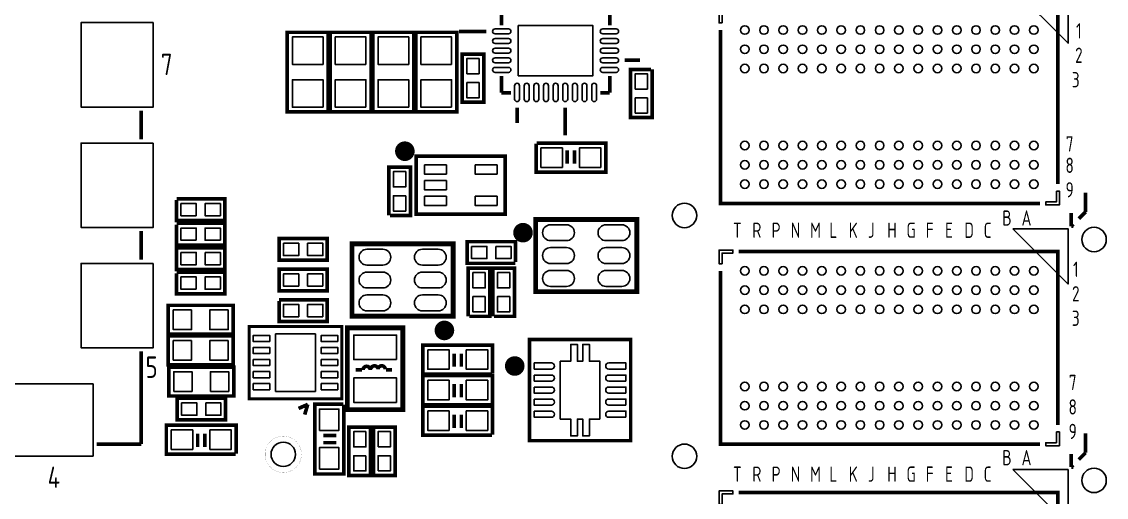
# Model space of a CAD drawing. Header units: millimetres. Extents: x -15 to 227, y -9 to 102.
# Drawn here: x 23.3 to 68.32, y 45.25 to 65.01 of the extents above; entities that cross this region are included whole.
import ezdxf
from ezdxf.enums import TextEntityAlignment as Align

# ---------------------------------------------------------------- set-up
doc = ezdxf.new("R2010")
doc.units = ezdxf.units.MM
doc.header["$LTSCALE"] = 10
doc.layers.add('PG_SILKSCREEN_TOP', color=3, linetype='Continuous')
doc.layers.add('PIN_TOP', color=4, linetype='Continuous')
doc.styles.get("Standard").update_dxf_attribs({"font": 'isocp.shx', "width": 0.707, "bigfont": 'hztxt.shx'})

msp = doc.modelspace()

# ---------------------------------------------------------------- linework, layer by layer
at = {"layer": 'PG_SILKSCREEN_TOP'}
for points in [[(64.43091, 66.409316), (66.73088, 66.409316), (66.73088, 64.109346)], [(64.43091, 56.408066), (66.73088, 56.408066), (66.73088, 54.108096)], [(64.43091, 46.406816), (66.73088, 46.406816), (66.73088, 44.106846)]]:
    msp.add_lwpolyline(points, close=True, dxfattribs=at)
for points in [[(43.208956, 64.856106, 0.1524, 0.1524, 0), (43.208956, 65.552066, 0.1524, 0.1524, 0)], [(47.70882, 65.552066, 0.1524, 0.1524, 0), (47.70882, 64.856106, 0.1524, 0.1524, 0)], [(53.05806, 65.458594, 0.1524, 0.1524, 0), (66.30797, 65.458594, 0.1524, 0.1524, 0), (66.30797, 58.25871, 0.1524, 0.1524, 0)], [(42.588942, 64.602106, 0.1524, 0.1524, 0), (41.445942, 64.602106, 0.1524, 0.1524, 0)], [(65.557908, 57.45861, 0.1524, 0.1524, 0), (52.307998, 57.45861, 0.1524, 0.1524, 0), (52.307998, 64.658494, 0.1524, 0.1524, 0)], [(48.328834, 63.401956, 0.1524, 0.1524, 0), (48.963834, 63.401956, 0.1524, 0.1524, 0)], [(49.464976, 63.02375, 0.150114, 0.150114, 0), (49.464976, 61.023754, 0.150114, 0.150114, 0), (48.5648, 61.023754, 0.150114, 0.150114, 0), (48.5648, 63.02375, 0.150114, 0.150114, 0), (49.414938, 63.02375, 0.150114, 0.150114, 0)], [(43.208956, 62.051946, 0.1524, 0.1524, 0), (43.208956, 62.747906, 0.1524, 0.1524, 0)], [(47.70882, 62.747906, 0.1524, 0.1524, 0), (47.70882, 62.051946, 0.1524, 0.1524, 0)], [(43.604942, 62.051946, 0.1524, 0.1524, 0), (43.208956, 62.051946, 0.1524, 0.1524, 0)], [(47.70882, 62.051946, 0.1524, 0.1524, 0), (47.312834, 62.051946, 0.1524, 0.1524, 0)], [(28.260802, 61.308742, 0.150114, 0.150114, 0), (28.260802, 60.118752, 0.150114, 0.150114, 0)], [(43.858942, 61.431932, 0.1524, 0.1524, 0), (43.858942, 60.796932, 0.1524, 0.1524, 0)], [(45.858938, 61.431932, 0.1524, 0.1524, 0), (45.858938, 60.288932, 0.1524, 0.1524, 0)], [(44.671488, 59.961526, 0.150114, 0.150114, 0), (47.545498, 59.961526, 0.150114, 0.150114, 0), (47.545498, 58.757566, 0.150114, 0.150114, 0), (44.646088, 58.757566, 0.150114, 0.150114, 0), (44.646088, 59.941206, 0.150114, 0.150114, 0)], [(45.943774, 59.65698, 0.150114, 0.150114, 0), (45.943774, 59.10707, 0.150114, 0.150114, 0)], [(46.244002, 59.65698, 0.150114, 0.150114, 0), (46.244002, 59.10707, 0.150114, 0.150114, 0)], [(38.5318, 56.959754, 0.150114, 0.150114, 0), (38.5318, 58.95975, 0.150114, 0.150114, 0), (39.431976, 58.95975, 0.150114, 0.150114, 0), (39.431976, 56.959754, 0.150114, 0.150114, 0), (38.581838, 56.959754, 0.150114, 0.150114, 0)], [(29.72689, 57.64784, 0.150114, 0.150114, 0), (31.726886, 57.64784, 0.150114, 0.150114, 0), (31.726886, 56.747664, 0.150114, 0.150114, 0), (29.72689, 56.747664, 0.150114, 0.150114, 0), (29.72689, 57.597802, 0.150114, 0.150114, 0)], [(67.458082, 57.107328, 0.1524, 0.1524, 0), (67.458082, 57.907428, 0.1524, 0.1524, 0)], [(67.17284, 56.822086, 0.1524, 0.1524, 0), (67.458082, 57.107328, 0.1524, 0.1524, 0)], [(66.85788, 56.50738, 0.1524, 0.1524, 0), (66.85788, 57.05729, 0.1524, 0.1524, 0)], [(28.260802, 56.308752, 0.150114, 0.150114, 0), (28.260802, 55.118762, 0.150114, 0.150114, 0)], [(29.72689, 56.63184, 0.150114, 0.150114, 0), (31.726886, 56.63184, 0.150114, 0.150114, 0), (31.726886, 55.731664, 0.150114, 0.150114, 0), (29.72689, 55.731664, 0.150114, 0.150114, 0), (29.72689, 56.581802, 0.150114, 0.150114, 0)], [(66.85788, 56.50738, 0.1524, 0.1524, 0), (66.944494, 56.593994, 0.1524, 0.1524, 0)], [(66.944494, 56.50738, 0.1524, 0.1524, 0), (66.85788, 56.50738, 0.1524, 0.1524, 0)], [(43.791886, 54.969664, 0.150114, 0.150114, 0), (41.79189, 54.969664, 0.150114, 0.150114, 0), (41.79189, 55.86984, 0.150114, 0.150114, 0), (43.791886, 55.86984, 0.150114, 0.150114, 0), (43.791886, 55.019702, 0.150114, 0.150114, 0)], [(53.05806, 55.457344, 0.1524, 0.1524, 0), (66.30797, 55.457344, 0.1524, 0.1524, 0), (66.30797, 48.25746, 0.1524, 0.1524, 0)], [(29.72689, 54.59984, 0.150114, 0.150114, 0), (31.726886, 54.59984, 0.150114, 0.150114, 0), (31.726886, 53.699664, 0.150114, 0.150114, 0), (29.72689, 53.699664, 0.150114, 0.150114, 0), (29.72689, 54.549802, 0.150114, 0.150114, 0)], [(41.8338, 52.768754, 0.150114, 0.150114, 0), (41.8338, 54.76875, 0.150114, 0.150114, 0), (42.733976, 54.76875, 0.150114, 0.150114, 0), (42.733976, 52.768754, 0.150114, 0.150114, 0), (41.883838, 52.768754, 0.150114, 0.150114, 0)], [(42.8498, 52.768754, 0.150114, 0.150114, 0), (42.8498, 54.76875, 0.150114, 0.150114, 0), (43.749976, 54.76875, 0.150114, 0.150114, 0), (43.749976, 52.768754, 0.150114, 0.150114, 0), (42.899838, 52.768754, 0.150114, 0.150114, 0)], [(65.557908, 47.45736, 0.1524, 0.1524, 0), (52.307998, 47.45736, 0.1524, 0.1524, 0), (52.307998, 54.657244, 0.1524, 0.1524, 0)], [(33.98139, 53.456586, 0.150114, 0.150114, 0), (35.981386, 53.456586, 0.150114, 0.150114, 0), (35.981386, 52.55641, 0.150114, 0.150114, 0), (33.98139, 52.55641, 0.150114, 0.150114, 0), (33.98139, 53.406548, 0.150114, 0.150114, 0)], [(28.260802, 51.308762, 0.150114, 0.150114, 0), (28.260802, 47.46371, 0.150114, 0.150114, 0)], [(42.817034, 50.370232, 0.150114, 0.150114, 0), (39.943024, 50.370232, 0.150114, 0.150114, 0), (39.943024, 51.574192, 0.150114, 0.150114, 0), (42.842434, 51.574192, 0.150114, 0.150114, 0), (42.842434, 50.390552, 0.150114, 0.150114, 0)], [(41.24452, 50.674778, 0.150114, 0.150114, 0), (41.24452, 51.224688, 0.150114, 0.150114, 0)], [(41.544748, 50.674778, 0.150114, 0.150114, 0), (41.544748, 51.224688, 0.150114, 0.150114, 0)], [(37.165788, 50.543714, 0.150114, 0.150114, 0), (37.415978, 50.543714, 0.150114, 0.150114, 0)], [(37.76599, 50.543714, 0.150114, 0.150114, 1), (37.465762, 50.543714, 0.150114, 0.150114, 0)], [(38.090348, 50.563526, 0.150114, 0.150114, 0.999507), (37.790374, 50.563526, 0.150114, 0.150114, 0)], [(38.390322, 50.563526, 0.150114, 0.150114, 0.999507), (38.090348, 50.563526, 0.150114, 0.150114, 0)], [(38.415976, 50.543714, 0.150114, 0.150114, 0), (38.665912, 50.543714, 0.150114, 0.150114, 0)], [(42.817034, 49.100232, 0.150114, 0.150114, 0), (39.943024, 49.100232, 0.150114, 0.150114, 0), (39.943024, 50.304192, 0.150114, 0.150114, 0), (42.842434, 50.304192, 0.150114, 0.150114, 0), (42.842434, 49.120552, 0.150114, 0.150114, 0)], [(41.24452, 49.404778, 0.150114, 0.150114, 0), (41.24452, 49.954688, 0.150114, 0.150114, 0)], [(41.544748, 49.404778, 0.150114, 0.150114, 0), (41.544748, 49.954688, 0.150114, 0.150114, 0)], [(34.790888, 48.942752, 0.1524, 0.1524, 0), (35.171888, 49.111662, 0.1524, 0.1524, 0)], [(35.171888, 49.111662, 0.1524, 0.1524, 0), (35.044888, 48.688752, 0.1524, 0.1524, 0)], [(36.665408, 49.095152, 0.150114, 0.150114, 0), (36.665408, 46.221142, 0.150114, 0.150114, 0), (35.461448, 46.221142, 0.150114, 0.150114, 0), (35.461448, 49.120552, 0.150114, 0.150114, 0), (36.645088, 49.120552, 0.150114, 0.150114, 0)], [(42.817034, 47.830232, 0.150114, 0.150114, 0), (39.943024, 47.830232, 0.150114, 0.150114, 0), (39.943024, 49.034192, 0.150114, 0.150114, 0), (42.842434, 49.034192, 0.150114, 0.150114, 0), (42.842434, 47.850552, 0.150114, 0.150114, 0)], [(41.24452, 48.134778, 0.150114, 0.150114, 0), (41.24452, 48.684688, 0.150114, 0.150114, 0)], [(41.544748, 48.134778, 0.150114, 0.150114, 0), (41.544748, 48.684688, 0.150114, 0.150114, 0)], [(32.174688, 47.042832, 0.150114, 0.150114, 0), (29.300678, 47.042832, 0.150114, 0.150114, 0), (29.300678, 48.246792, 0.150114, 0.150114, 0), (32.200088, 48.246792, 0.150114, 0.150114, 0), (32.200088, 47.063152, 0.150114, 0.150114, 0)], [(30.602174, 47.347378, 0.150114, 0.150114, 0), (30.602174, 47.897288, 0.150114, 0.150114, 0)], [(30.902402, 47.347378, 0.150114, 0.150114, 0), (30.902402, 47.897288, 0.150114, 0.150114, 0)], [(36.360862, 47.822866, 0.150114, 0.150114, 0), (35.810952, 47.822866, 0.150114, 0.150114, 0)], [(67.458082, 47.106078, 0.1524, 0.1524, 0), (67.458082, 47.906178, 0.1524, 0.1524, 0)], [(28.260802, 47.46371, 0.150114, 0.150114, 0), (26.416, 47.46371, 0.150114, 0.150114, 0)], [(36.360862, 47.522638, 0.150114, 0.150114, 0), (35.810952, 47.522638, 0.150114, 0.150114, 0)], [(66.85788, 46.50613, 0.1524, 0.1524, 0), (66.85788, 47.05604, 0.1524, 0.1524, 0)], [(67.17284, 46.820836, 0.1524, 0.1524, 0), (67.458082, 47.106078, 0.1524, 0.1524, 0)], [(66.85788, 46.50613, 0.1524, 0.1524, 0), (66.944494, 46.592744, 0.1524, 0.1524, 0)], [(66.944494, 46.50613, 0.1524, 0.1524, 0), (66.85788, 46.50613, 0.1524, 0.1524, 0)], [(53.05806, 45.456094, 0.1524, 0.1524, 0), (66.30797, 45.456094, 0.1524, 0.1524, 0), (66.30797, 38.25621, 0.1524, 0.1524, 0)]]:
    msp.add_lwpolyline(points, format="xyseb", dxfattribs=at)
for points in [[(34.322004, 61.262768, 0.150114, 0.150114, 0), (34.322004, 64.562736, 0.150114, 0.150114, 0), (36.021772, 64.562736, 0.150114, 0.150114, 0), (36.021772, 61.262768, 0.150114, 0.150114, 0)], [(36.100004, 61.262768, 0.150114, 0.150114, 0), (36.100004, 64.562736, 0.150114, 0.150114, 0), (37.799772, 64.562736, 0.150114, 0.150114, 0), (37.799772, 61.262768, 0.150114, 0.150114, 0)], [(37.878004, 61.262768, 0.150114, 0.150114, 0), (37.878004, 64.562736, 0.150114, 0.150114, 0), (39.577772, 64.562736, 0.150114, 0.150114, 0), (39.577772, 61.262768, 0.150114, 0.150114, 0)], [(39.656004, 61.262768, 0.150114, 0.150114, 0), (39.656004, 64.562736, 0.150114, 0.150114, 0), (41.355772, 64.562736, 0.150114, 0.150114, 0), (41.355772, 61.262768, 0.150114, 0.150114, 0)], [(41.5798, 61.658754, 0.1524, 0.1524, 0), (41.5798, 63.65875, 0.1524, 0.1524, 0), (42.479976, 63.65875, 0.1524, 0.1524, 0), (42.479976, 61.658754, 0.1524, 0.1524, 0)], [(39.405052, 59.625738, 0.4064, 0.4064, 1), (38.998724, 59.625766, 0.4064, 0.4064, 1)], [(39.672006, 59.413648, 0.1524, 0.1524, 0), (43.37177, 59.413648, 0.1524, 0.1524, 0), (43.37177, 57.013856, 0.1524, 0.1524, 0), (39.672006, 57.013856, 0.1524, 0.1524, 0)], [(44.628816, 56.792622, 0.199898, 0.199898, 0), (48.82896, 56.792622, 0.199898, 0.199898, 0), (48.82896, 53.792374, 0.199898, 0.199898, 0), (44.628816, 53.792374, 0.199898, 0.199898, 0)], [(44.308776, 56.242458, 0.4064, 0.4064, 1), (43.9026, 56.242538, 0.4064, 0.4064, 1)], [(35.981386, 55.09641, 0.1524, 0.1524, 0), (33.98139, 55.09641, 0.1524, 0.1524, 0), (33.98139, 55.996586, 0.1524, 0.1524, 0), (35.981386, 55.996586, 0.1524, 0.1524, 0)], [(41.20896, 52.776374, 0.199898, 0.199898, 0), (37.008816, 52.776374, 0.199898, 0.199898, 0), (37.008816, 55.776622, 0.199898, 0.199898, 0), (41.20896, 55.776622, 0.199898, 0.199898, 0)], [(31.726886, 54.715664, 0.1524, 0.1524, 0), (29.72689, 54.715664, 0.1524, 0.1524, 0), (29.72689, 55.61584, 0.1524, 0.1524, 0), (31.726886, 55.61584, 0.1524, 0.1524, 0)], [(33.98139, 54.726586, 0.1524, 0.1524, 0), (35.981386, 54.726586, 0.1524, 0.1524, 0), (35.981386, 53.82641, 0.1524, 0.1524, 0), (33.98139, 53.82641, 0.1524, 0.1524, 0)], [(32.076898, 52.025804, 0.150114, 0.150114, 0), (29.376878, 52.025804, 0.150114, 0.150114, 0), (29.376878, 53.2257, 0.150114, 0.150114, 0), (32.076898, 53.2257, 0.150114, 0.150114, 0)], [(36.588954, 49.347628, 0.127, 0.127, 0), (32.738822, 49.347628, 0.127, 0.127, 0), (32.738822, 52.347876, 0.127, 0.127, 0), (36.588954, 52.347876, 0.127, 0.127, 0)], [(36.815776, 48.89373, 0.199898, 0.199898, 0), (36.815776, 52.293774, 0.199898, 0.199898, 0), (39.116, 52.293774, 0.199898, 0.199898, 0), (39.116, 48.89373, 0.199898, 0.199898, 0)], [(41.0464, 52.183538, 0.4064, 0.4064, 1), (40.639776, 52.183458, 0.4064, 0.4064, 1)], [(32.076898, 50.755804, 0.150114, 0.150114, 0), (29.376878, 50.755804, 0.150114, 0.150114, 0), (29.376878, 51.9557, 0.150114, 0.150114, 0), (32.076898, 51.9557, 0.150114, 0.150114, 0)], [(48.574706, 51.804824, 0.150114, 0.150114, 0), (48.574706, 47.60468, 0.150114, 0.150114, 0), (44.374562, 47.60468, 0.150114, 0.150114, 0), (44.374562, 51.804824, 0.150114, 0.150114, 0)], [(43.965114, 50.70475, 0.4064, 0.4064, 1), (43.558765, 50.70475, 0.4064, 0.4064, 1)], [(29.402278, 50.6603, 0.150114, 0.150114, 0), (32.102298, 50.6603, 0.150114, 0.150114, 0), (32.102298, 49.460404, 0.150114, 0.150114, 0), (29.402278, 49.460404, 0.150114, 0.150114, 0)], [(31.752286, 48.467264, 0.1524, 0.1524, 0), (29.75229, 48.467264, 0.1524, 0.1524, 0), (29.75229, 49.36744, 0.1524, 0.1524, 0), (31.752286, 49.36744, 0.1524, 0.1524, 0)], [(36.8808, 46.164754, 0.1524, 0.1524, 0), (36.8808, 48.16475, 0.1524, 0.1524, 0), (37.780976, 48.16475, 0.1524, 0.1524, 0), (37.780976, 46.164754, 0.1524, 0.1524, 0)], [(38.796976, 48.16475, 0.1524, 0.1524, 0), (38.796976, 46.164754, 0.1524, 0.1524, 0), (37.8968, 46.164754, 0.1524, 0.1524, 0), (37.8968, 48.16475, 0.1524, 0.1524, 0)], [(34.910268, 47.037752, 0.00381, 0.00381, 1), (33.401508, 47.037752, 0.00381, 0.00381, 1)]]:
    msp.add_lwpolyline(points, format="xyseb", close=True, dxfattribs=at)
at = {"layer": 'PIN_TOP'}
for points in [[(52.371498, 64.950594), (52.244498, 64.950594), (52.244498, 65.522094), (52.815998, 65.522094), (52.815998, 65.395094), (52.371498, 65.395094)], [(28.759404, 64.966342), (28.759404, 61.461142), (25.762204, 61.461142), (25.762204, 64.966342)], [(43.909488, 64.843406), (47.008288, 64.843406), (47.008288, 62.760606), (43.909488, 62.760606)], [(35.806888, 63.231268), (34.536888, 63.231268), (34.536888, 64.374268), (35.806888, 64.374268)], [(37.584888, 63.231268), (36.314888, 63.231268), (36.314888, 64.374268), (37.584888, 64.374268)], [(39.362888, 63.231268), (38.092888, 63.231268), (38.092888, 64.374268), (39.362888, 64.374268)], [(41.140888, 63.231268), (39.870888, 63.231268), (39.870888, 64.374268), (41.140888, 64.374268)], [(42.283888, 63.476124), (42.283888, 62.841124), (41.775888, 62.841124), (41.775888, 63.476124)], [(35.806888, 61.451236), (34.536888, 61.451236), (34.536888, 62.594236), (35.806888, 62.594236)], [(37.584888, 61.451236), (36.314888, 61.451236), (36.314888, 62.594236), (37.584888, 62.594236)], [(39.362888, 61.451236), (38.092888, 61.451236), (38.092888, 62.594236), (39.362888, 62.594236)], [(41.140888, 61.451236), (39.870888, 61.451236), (39.870888, 62.594236), (41.140888, 62.594236)], [(48.760888, 62.206124), (48.760888, 62.841124), (49.268888, 62.841124), (49.268888, 62.206124)], [(42.283888, 62.47638), (42.283888, 61.84138), (41.775888, 61.84138), (41.775888, 62.47638)], [(48.760888, 61.20638), (48.760888, 61.84138), (49.268888, 61.84138), (49.268888, 61.20638)], [(28.759404, 59.966352), (28.759404, 56.461152), (25.762204, 56.461152), (25.762204, 59.966352)], [(45.738288, 58.950606), (44.849288, 58.950606), (44.849288, 59.763406), (45.738288, 59.763406)], [(47.338488, 58.950606), (46.449488, 58.950606), (46.449488, 59.763406), (47.338488, 59.763406)], [(40.014652, 59.054238), (40.929052, 59.054238), (40.929052, 58.673238), (40.014652, 58.673238)], [(42.114724, 59.054238), (43.029124, 59.054238), (43.029124, 58.673238), (42.114724, 58.673238)], [(39.235888, 58.777124), (39.235888, 58.142124), (38.727888, 58.142124), (38.727888, 58.777124)], [(40.014652, 58.404252), (40.929052, 58.404252), (40.929052, 58.023252), (40.014652, 58.023252)], [(39.235888, 57.77738), (39.235888, 57.14238), (38.727888, 57.14238), (38.727888, 57.77738)], [(40.014652, 57.754266), (40.929052, 57.754266), (40.929052, 57.373266), (40.014652, 57.373266)], [(42.114724, 57.754266), (43.029124, 57.754266), (43.029124, 57.373266), (42.114724, 57.373266)], [(66.24447, 57.96661), (66.37147, 57.96661), (66.37147, 57.39511), (65.79997, 57.39511), (65.79997, 57.52211), (66.24447, 57.52211)], [(30.544516, 56.943752), (29.909516, 56.943752), (29.909516, 57.451752), (30.544516, 57.451752)], [(31.54426, 56.943752), (30.90926, 56.943752), (30.90926, 57.451752), (31.54426, 57.451752)], [(30.544516, 55.927752), (29.909516, 55.927752), (29.909516, 56.435752), (30.544516, 56.435752)], [(31.54426, 55.927752), (30.90926, 55.927752), (30.90926, 56.435752), (31.54426, 56.435752)], [(29.909516, 55.419752), (30.544516, 55.419752), (30.544516, 54.911752), (29.909516, 54.911752)], [(30.90926, 55.419752), (31.54426, 55.419752), (31.54426, 54.911752), (30.90926, 54.911752)], [(34.164016, 55.800498), (34.799016, 55.800498), (34.799016, 55.292498), (34.164016, 55.292498)], [(35.16376, 55.800498), (35.79876, 55.800498), (35.79876, 55.292498), (35.16376, 55.292498)], [(41.974516, 55.673752), (42.609516, 55.673752), (42.609516, 55.165752), (41.974516, 55.165752)], [(42.97426, 55.673752), (43.60926, 55.673752), (43.60926, 55.165752), (42.97426, 55.165752)], [(52.371498, 54.949344), (52.244498, 54.949344), (52.244498, 55.520844), (52.815998, 55.520844), (52.815998, 55.393844), (52.371498, 55.393844)], [(28.759404, 54.966362), (28.759404, 51.461162), (25.762204, 51.461162), (25.762204, 54.966362)], [(34.799016, 54.022498), (34.164016, 54.022498), (34.164016, 54.530498), (34.799016, 54.530498)], [(35.79876, 54.022498), (35.16376, 54.022498), (35.16376, 54.530498), (35.79876, 54.530498)], [(42.537888, 54.586124), (42.537888, 53.951124), (42.029888, 53.951124), (42.029888, 54.586124)], [(43.553888, 54.586124), (43.553888, 53.951124), (43.045888, 53.951124), (43.045888, 54.586124)], [(30.544516, 53.895752), (29.909516, 53.895752), (29.909516, 54.403752), (30.544516, 54.403752)], [(31.54426, 53.895752), (30.90926, 53.895752), (30.90926, 54.403752), (31.54426, 54.403752)], [(42.537888, 53.58638), (42.537888, 52.95138), (42.029888, 52.95138), (42.029888, 53.58638)], [(43.553888, 53.58638), (43.553888, 52.95138), (43.045888, 52.95138), (43.045888, 53.58638)], [(34.799016, 52.752498), (34.164016, 52.752498), (34.164016, 53.260498), (34.799016, 53.260498)], [(35.79876, 52.752498), (35.16376, 52.752498), (35.16376, 53.260498), (35.79876, 53.260498)], [(30.34792, 53.032152), (30.34792, 52.219352), (29.58592, 52.219352), (29.58592, 53.032152)], [(31.867856, 53.032152), (31.867856, 52.219352), (31.105856, 52.219352), (31.105856, 53.032152)], [(33.594294, 51.72075), (32.908494, 51.72075), (32.908494, 51.97475), (33.594294, 51.97475)], [(35.489388, 52.041552), (35.489388, 49.653952), (33.838388, 49.653952), (33.838388, 52.041552)], [(36.419282, 51.72075), (35.733482, 51.72075), (35.733482, 51.97475), (36.419282, 51.97475)], [(38.854888, 50.975768), (37.076888, 50.975768), (37.076888, 51.991768), (38.854888, 51.991768)], [(30.34792, 51.762152), (30.34792, 50.949352), (29.58592, 50.949352), (29.58592, 51.762152)], [(31.867856, 51.762152), (31.867856, 50.949352), (31.105856, 50.949352), (31.105856, 51.762152)], [(33.594294, 51.220878), (32.908494, 51.220878), (32.908494, 51.474878), (33.594294, 51.474878)], [(36.419282, 51.220878), (35.733482, 51.220878), (35.733482, 51.474878), (36.419282, 51.474878)], [(40.150034, 51.381152), (41.039034, 51.381152), (41.039034, 50.568352), (40.150034, 50.568352)], [(41.750234, 51.381152), (42.639234, 51.381152), (42.639234, 50.568352), (41.750234, 50.568352)], [(47.299626, 48.504856), (47.299626, 50.904648), (46.864524, 50.904648), (46.864524, 51.604672), (46.584616, 51.604672), (46.584616, 50.904648), (46.364652, 50.904648), (46.364652, 51.604672), (46.084744, 51.604672), (46.084744, 50.904648), (45.649642, 50.904648), (45.649642, 48.504856), (46.084744, 48.504856), (46.084744, 47.804832), (46.364652, 47.804832), (46.364652, 48.504856), (46.584616, 48.504856), (46.584616, 47.804832), (46.864524, 47.804832), (46.864524, 48.504856)], [(33.594294, 50.720752), (32.908494, 50.720752), (32.908494, 50.974752), (33.594294, 50.974752)], [(36.419282, 50.720752), (35.733482, 50.720752), (35.733482, 50.974752), (36.419282, 50.974752)], [(29.61132, 49.653952), (29.61132, 50.466752), (30.37332, 50.466752), (30.37332, 49.653952)], [(31.131256, 49.653952), (31.131256, 50.466752), (31.893256, 50.466752), (31.893256, 49.653952)], [(33.594294, 50.220626), (32.908494, 50.220626), (32.908494, 50.474626), (33.594294, 50.474626)], [(36.419282, 50.220626), (35.733482, 50.220626), (35.733482, 50.474626), (36.419282, 50.474626)], [(33.594294, 49.720754), (32.908494, 49.720754), (32.908494, 49.974754), (33.594294, 49.974754)], [(36.419282, 49.720754), (35.733482, 49.720754), (35.733482, 49.974754), (36.419282, 49.974754)], [(38.854888, 49.195736), (37.076888, 49.195736), (37.076888, 50.211736), (38.854888, 50.211736)], [(40.150034, 50.111152), (41.039034, 50.111152), (41.039034, 49.298352), (40.150034, 49.298352)], [(41.750234, 50.111152), (42.639234, 50.111152), (42.639234, 49.298352), (41.750234, 49.298352)], [(26.2636, 46.965108), (22.7584, 46.965108), (22.7584, 49.962308), (26.2636, 49.962308)], [(29.934916, 49.171352), (30.569916, 49.171352), (30.569916, 48.663352), (29.934916, 48.663352)], [(30.93466, 49.171352), (31.56966, 49.171352), (31.56966, 48.663352), (30.93466, 48.663352)], [(35.654488, 48.028352), (35.654488, 48.917352), (36.467288, 48.917352), (36.467288, 48.028352)], [(40.150034, 48.841152), (41.039034, 48.841152), (41.039034, 48.028352), (40.150034, 48.028352)], [(41.750234, 48.841152), (42.639234, 48.841152), (42.639234, 48.028352), (41.750234, 48.028352)], [(29.507688, 48.053752), (30.396688, 48.053752), (30.396688, 47.240952), (29.507688, 47.240952)], [(31.107888, 48.053752), (31.996888, 48.053752), (31.996888, 47.240952), (31.107888, 47.240952)], [(37.584888, 47.982124), (37.584888, 47.347124), (37.076888, 47.347124), (37.076888, 47.982124)], [(38.092888, 47.347124), (38.092888, 47.982124), (38.600888, 47.982124), (38.600888, 47.347124)], [(66.24447, 47.96536), (66.37147, 47.96536), (66.37147, 47.39386), (65.79997, 47.39386), (65.79997, 47.52086), (66.24447, 47.52086)], [(35.654488, 46.428152), (35.654488, 47.317152), (36.467288, 47.317152), (36.467288, 46.428152)], [(37.584888, 46.98238), (37.584888, 46.34738), (37.076888, 46.34738), (37.076888, 46.98238)], [(38.092888, 46.34738), (38.092888, 46.98238), (38.600888, 46.98238), (38.600888, 46.34738)], [(52.371498, 44.948094), (52.244498, 44.948094), (52.244498, 45.519594), (52.815998, 45.519594), (52.815998, 45.392594), (52.371498, 45.392594)]]:
    msp.add_lwpolyline(points, close=True, dxfattribs=at)
for points in [[(43.503342, 64.500506), (42.944542, 64.500506, -1), (42.944542, 64.703706), (43.503342, 64.703706, -1)], [(47.973234, 64.500506), (47.414434, 64.500506, -1), (47.414434, 64.703706), (47.973234, 64.703706, -1)], [(43.503342, 64.100456), (42.944542, 64.100456, -1), (42.944542, 64.303656), (43.503342, 64.303656, -1)], [(47.973234, 64.100456), (47.414434, 64.100456, -1), (47.414434, 64.303656), (47.973234, 64.303656, -1)], [(43.503342, 63.700406), (42.944542, 63.700406, -1), (42.944542, 63.903606), (43.503342, 63.903606, -1)], [(43.503342, 63.300356), (42.944542, 63.300356, -1), (42.944542, 63.503556), (43.503342, 63.503556, -1)], [(47.973234, 63.700406), (47.414434, 63.700406, -1), (47.414434, 63.903606), (47.973234, 63.903606, -1)], [(47.973234, 63.300356), (47.414434, 63.300356, -1), (47.414434, 63.503556), (47.973234, 63.503556, -1)], [(43.503342, 62.900306), (42.944542, 62.900306, -1), (42.944542, 63.103506), (43.503342, 63.103506, -1)], [(47.973234, 62.900306), (47.414434, 62.900306, -1), (47.414434, 63.103506), (47.973234, 63.103506, -1)], [(43.757342, 61.787532), (43.757342, 62.346332, -1), (43.960542, 62.346332), (43.960542, 61.787532, -1)], [(44.157392, 61.787532), (44.157392, 62.346332, -1), (44.360592, 62.346332), (44.360592, 61.787532, -1)], [(44.557188, 61.787532), (44.557188, 62.346332, -1), (44.760388, 62.346332), (44.760388, 61.787532, -1)], [(44.957238, 61.787532), (44.957238, 62.346332, -1), (45.160438, 62.346332), (45.160438, 61.787532, -1)], [(45.357288, 61.787532), (45.357288, 62.346332, -1), (45.560488, 62.346332), (45.560488, 61.787532, -1)], [(45.757338, 61.787532), (45.757338, 62.346332, -1), (45.960538, 62.346332), (45.960538, 61.787532, -1)], [(46.157388, 61.787532), (46.157388, 62.346332, -1), (46.360588, 62.346332), (46.360588, 61.787532, -1)], [(46.557184, 61.787532), (46.557184, 62.346332, -1), (46.760384, 62.346332), (46.760384, 61.787532, -1)], [(46.957234, 61.787532), (46.957234, 62.346332, -1), (47.160434, 62.346332), (47.160434, 61.787532, -1)], [(45.908976, 55.912258), (45.248576, 55.912258, -1), (45.248576, 56.572658), (45.908976, 56.572658, -1)], [(48.2092, 55.912258), (47.5488, 55.912258, -1), (47.5488, 56.572658), (48.2092, 56.572658, -1)], [(37.628576, 55.556658), (38.288976, 55.556658, -1), (38.288976, 54.896258), (37.628576, 54.896258, -1)], [(39.9288, 55.556658), (40.5892, 55.556658, -1), (40.5892, 54.896258), (39.9288, 54.896258, -1)], [(45.908976, 54.962298), (45.248576, 54.962298, -1), (45.248576, 55.622698), (45.908976, 55.622698, -1)], [(48.2092, 54.962298), (47.5488, 54.962298, -1), (47.5488, 55.622698), (48.2092, 55.622698, -1)], [(37.628576, 54.606698), (38.288976, 54.606698, -1), (38.288976, 53.946298), (37.628576, 53.946298, -1)], [(39.9288, 54.606698), (40.5892, 54.606698, -1), (40.5892, 53.946298), (39.9288, 53.946298, -1)], [(45.908976, 54.012338), (45.248576, 54.012338, -1), (45.248576, 54.672738), (45.908976, 54.672738, -1)], [(48.2092, 54.012338), (47.5488, 54.012338, -1), (47.5488, 54.672738), (48.2092, 54.672738, -1)], [(37.628576, 53.656738), (38.288976, 53.656738, -1), (38.288976, 52.996338), (37.628576, 52.996338, -1)], [(39.9288, 53.656738), (40.5892, 53.656738, -1), (40.5892, 52.996338), (39.9288, 52.996338, -1)], [(44.574714, 50.832004), (45.284644, 50.832004, -1), (45.284644, 50.577496), (44.574714, 50.577496)], [(48.374808, 50.577496), (47.664878, 50.577496, -1), (47.664878, 50.832004), (48.374808, 50.832004)], [(44.574714, 50.331878), (45.284644, 50.331878, -1), (45.284644, 50.07737), (44.574714, 50.07737)], [(48.374808, 50.07737), (47.664878, 50.07737, -1), (47.664878, 50.331878), (48.374808, 50.331878)], [(44.574714, 49.832006), (45.284644, 49.832006, -1), (45.284644, 49.577498), (44.574714, 49.577498)], [(48.374808, 49.577498), (47.664878, 49.577498, -1), (47.664878, 49.832006), (48.374808, 49.832006)], [(44.574714, 49.332134), (45.284644, 49.332134, -1), (45.284644, 49.077626), (44.574714, 49.077626)], [(48.374808, 49.077626), (47.664878, 49.077626, -1), (47.664878, 49.332134), (48.374808, 49.332134)], [(44.574714, 48.832008), (45.284644, 48.832008, -1), (45.284644, 48.5775), (44.574714, 48.5775)], [(48.374808, 48.5775), (47.664878, 48.5775, -1), (47.664878, 48.832008), (48.374808, 48.832008)]]:
    msp.add_lwpolyline(points, format="xyb", close=True, dxfattribs=at)
for centre, radius in [((53.307996, 64.658494), 0.1778), ((54.108096, 64.658494), 0.1778), ((54.907942, 64.658494), 0.1778), ((55.708042, 64.658494), 0.1778), ((56.507888, 64.658494), 0.1778), ((57.307988, 64.658494), 0.1778), ((58.108088, 64.658494), 0.1778), ((58.907934, 64.658494), 0.1778), ((59.708034, 64.658494), 0.1778), ((60.50788, 64.658494), 0.1778), ((61.30798, 64.658494), 0.1778), ((62.10808, 64.658494), 0.1778), ((62.907926, 64.658494), 0.1778), ((63.708026, 64.658494), 0.1778), ((64.507872, 64.658494), 0.1778), ((65.307972, 64.658494), 0.1778), ((53.307996, 63.858648), 0.1778), ((54.108096, 63.858648), 0.1778), ((54.907942, 63.858648), 0.1778), ((55.708042, 63.858648), 0.1778), ((56.507888, 63.858648), 0.1778), ((57.307988, 63.858648), 0.1778), ((58.108088, 63.858648), 0.1778), ((58.907934, 63.858648), 0.1778), ((59.708034, 63.858648), 0.1778), ((60.50788, 63.858648), 0.1778), ((61.30798, 63.858648), 0.1778), ((62.10808, 63.858648), 0.1778), ((62.907926, 63.858648), 0.1778), ((63.708026, 63.858648), 0.1778), ((64.507872, 63.858648), 0.1778), ((65.307972, 63.858648), 0.1778), ((53.307996, 63.058548), 0.1778), ((54.108096, 63.058548), 0.1778), ((54.907942, 63.058548), 0.1778), ((55.708042, 63.058548), 0.1778), ((56.507888, 63.058548), 0.1778), ((57.307988, 63.058548), 0.1778), ((58.108088, 63.058548), 0.1778), ((58.907934, 63.058548), 0.1778), ((59.708034, 63.058548), 0.1778), ((60.50788, 63.058548), 0.1778), ((61.30798, 63.058548), 0.1778), ((62.10808, 63.058548), 0.1778), ((62.907926, 63.058548), 0.1778), ((63.708026, 63.058548), 0.1778), ((64.507872, 63.058548), 0.1778), ((65.307972, 63.058548), 0.1778), ((53.307996, 59.858656), 0.1778), ((54.108096, 59.858656), 0.1778), ((54.907942, 59.858656), 0.1778), ((55.708042, 59.858656), 0.1778), ((56.507888, 59.858656), 0.1778), ((57.307988, 59.858656), 0.1778), ((58.108088, 59.858656), 0.1778), ((58.907934, 59.858656), 0.1778), ((59.708034, 59.858656), 0.1778), ((60.50788, 59.858656), 0.1778), ((61.30798, 59.858656), 0.1778), ((62.10808, 59.858656), 0.1778), ((62.907926, 59.858656), 0.1778), ((63.708026, 59.858656), 0.1778), ((64.507872, 59.858656), 0.1778), ((65.307972, 59.858656), 0.1778), ((53.307996, 59.058556), 0.1778), ((54.108096, 59.058556), 0.1778), ((54.907942, 59.058556), 0.1778), ((55.708042, 59.058556), 0.1778), ((56.507888, 59.058556), 0.1778), ((57.307988, 59.058556), 0.1778), ((58.108088, 59.058556), 0.1778), ((58.907934, 59.058556), 0.1778), ((59.708034, 59.058556), 0.1778), ((60.50788, 59.058556), 0.1778), ((61.30798, 59.058556), 0.1778), ((62.10808, 59.058556), 0.1778), ((62.907926, 59.058556), 0.1778), ((63.708026, 59.058556), 0.1778), ((64.507872, 59.058556), 0.1778), ((65.307972, 59.058556), 0.1778), ((53.307996, 58.25871), 0.1778), ((54.108096, 58.25871), 0.1778), ((54.907942, 58.25871), 0.1778), ((55.708042, 58.25871), 0.1778), ((56.507888, 58.25871), 0.1778), ((57.307988, 58.25871), 0.1778), ((58.108088, 58.25871), 0.1778), ((58.907934, 58.25871), 0.1778), ((59.708034, 58.25871), 0.1778), ((60.50788, 58.25871), 0.1778), ((61.30798, 58.25871), 0.1778), ((62.10808, 58.25871), 0.1778), ((62.907926, 58.25871), 0.1778), ((63.708026, 58.25871), 0.1778), ((64.507872, 58.25871), 0.1778), ((65.307972, 58.25871), 0.1778), ((50.807874, 56.957468), 0.508), ((67.808094, 55.958486), 0.508), ((53.307996, 54.657244), 0.1778), ((54.108096, 54.657244), 0.1778), ((54.907942, 54.657244), 0.1778), ((55.708042, 54.657244), 0.1778), ((56.507888, 54.657244), 0.1778), ((57.307988, 54.657244), 0.1778), ((58.108088, 54.657244), 0.1778), ((58.907934, 54.657244), 0.1778), ((59.708034, 54.657244), 0.1778), ((60.50788, 54.657244), 0.1778), ((61.30798, 54.657244), 0.1778), ((62.10808, 54.657244), 0.1778), ((62.907926, 54.657244), 0.1778), ((63.708026, 54.657244), 0.1778), ((64.507872, 54.657244), 0.1778), ((65.307972, 54.657244), 0.1778), ((53.307996, 53.857398), 0.1778), ((54.108096, 53.857398), 0.1778), ((54.907942, 53.857398), 0.1778), ((55.708042, 53.857398), 0.1778), ((56.507888, 53.857398), 0.1778), ((57.307988, 53.857398), 0.1778), ((58.108088, 53.857398), 0.1778), ((58.907934, 53.857398), 0.1778), ((59.708034, 53.857398), 0.1778), ((60.50788, 53.857398), 0.1778), ((61.30798, 53.857398), 0.1778), ((62.10808, 53.857398), 0.1778), ((62.907926, 53.857398), 0.1778), ((63.708026, 53.857398), 0.1778), ((64.507872, 53.857398), 0.1778), ((65.307972, 53.857398), 0.1778), ((53.307996, 53.057298), 0.1778), ((54.108096, 53.057298), 0.1778), ((54.907942, 53.057298), 0.1778), ((55.708042, 53.057298), 0.1778), ((56.507888, 53.057298), 0.1778), ((57.307988, 53.057298), 0.1778), ((58.108088, 53.057298), 0.1778), ((58.907934, 53.057298), 0.1778), ((59.708034, 53.057298), 0.1778), ((60.50788, 53.057298), 0.1778), ((61.30798, 53.057298), 0.1778), ((62.10808, 53.057298), 0.1778), ((62.907926, 53.057298), 0.1778), ((63.708026, 53.057298), 0.1778), ((64.507872, 53.057298), 0.1778), ((65.307972, 53.057298), 0.1778), ((53.307996, 49.857406), 0.1778), ((54.108096, 49.857406), 0.1778), ((54.907942, 49.857406), 0.1778), ((55.708042, 49.857406), 0.1778), ((56.507888, 49.857406), 0.1778), ((57.307988, 49.857406), 0.1778), ((58.108088, 49.857406), 0.1778), ((58.907934, 49.857406), 0.1778), ((59.708034, 49.857406), 0.1778), ((60.50788, 49.857406), 0.1778), ((61.30798, 49.857406), 0.1778), ((62.10808, 49.857406), 0.1778), ((62.907926, 49.857406), 0.1778), ((63.708026, 49.857406), 0.1778), ((64.507872, 49.857406), 0.1778), ((65.307972, 49.857406), 0.1778), ((53.307996, 49.057306), 0.1778), ((54.108096, 49.057306), 0.1778), ((54.907942, 49.057306), 0.1778), ((55.708042, 49.057306), 0.1778), ((56.507888, 49.057306), 0.1778), ((57.307988, 49.057306), 0.1778), ((58.108088, 49.057306), 0.1778), ((58.907934, 49.057306), 0.1778), ((59.708034, 49.057306), 0.1778), ((60.50788, 49.057306), 0.1778), ((61.30798, 49.057306), 0.1778), ((62.10808, 49.057306), 0.1778), ((62.907926, 49.057306), 0.1778), ((63.708026, 49.057306), 0.1778), ((64.507872, 49.057306), 0.1778), ((65.307972, 49.057306), 0.1778), ((53.307996, 48.25746), 0.1778), ((54.108096, 48.25746), 0.1778), ((54.907942, 48.25746), 0.1778), ((55.708042, 48.25746), 0.1778), ((56.507888, 48.25746), 0.1778), ((57.307988, 48.25746), 0.1778), ((58.108088, 48.25746), 0.1778), ((58.907934, 48.25746), 0.1778), ((59.708034, 48.25746), 0.1778), ((60.50788, 48.25746), 0.1778), ((61.30798, 48.25746), 0.1778), ((62.10808, 48.25746), 0.1778), ((62.907926, 48.25746), 0.1778), ((63.708026, 48.25746), 0.1778), ((64.507872, 48.25746), 0.1778), ((65.307972, 48.25746), 0.1778), ((34.155888, 47.037752), 0.508), ((50.807874, 46.956218), 0.508), ((67.808094, 45.957236), 0.508)]:
    msp.add_circle(centre, radius, dxfattribs=at)

# ---------------------------------------------------------------- texts
at = {"layer": 'PG_SILKSCREEN_TOP', "width": 0.8}
for s, p in [('1', (67.175888, 64.309752)), ('2', (67.175888, 63.293752)), ('3', (67.048888, 62.277752)), ('7', (66.794888, 59.610752)), ('8', (66.794888, 58.721752)), ('9', (66.794888, 57.705752)), ('1', (67.048888, 54.403752)), ('2', (67.048888, 53.387752)), ('3', (67.048888, 52.371752)), ('7', (66.921888, 49.704752)), ('8', (66.921888, 48.688752)), ('9', (66.921888, 47.672752))]:
    msp.add_text(s, height=0.635, dxfattribs=at).set_placement(p, align=Align.CENTER)
at = {"layer": 'PG_SILKSCREEN_TOP'}
for s, height, width, p in [('7', 0.889, 0.857143, (29.075888, 62.785752)), ('B', 0.635, 0.8, (63.998348, 56.534812)), ('A', 0.635, 0.8, (64.798448, 56.534812)), ('T', 0.635, 0.8, (52.822348, 56.026812)), ('R', 0.635, 0.8, (53.622448, 56.026812)), ('P', 0.635, 0.8, (54.422548, 56.026812)), ('N', 0.635, 0.8, (55.222648, 56.026812)), ('M', 0.635, 0.8, (56.022748, 56.026812)), ('L', 0.635, 0.8, (56.822848, 56.026812)), ('K', 0.635, 0.8, (57.622948, 56.026812)), ('J', 0.635, 0.8, (58.423048, 56.026812)), ('H', 0.635, 0.8, (59.223148, 56.026812)), ('G', 0.635, 0.8, (60.023248, 56.026812)), ('F', 0.635, 0.8, (60.823348, 56.026812)), ('E', 0.635, 0.8, (61.623448, 56.026812)), ('D', 0.635, 0.8, (62.423548, 56.026812)), ('C', 0.635, 0.8, (63.223648, 56.026812)), ('5', 0.889, 0.857143, (28.440888, 50.212752)), ('B', 0.635, 0.8, (63.998348, 46.583092)), ('A', 0.635, 0.8, (64.798448, 46.583092)), ('4', 0.889, 0.857143, (24.376888, 45.640752)), ('T', 0.635, 0.8, (52.822348, 45.897292)), ('R', 0.635, 0.8, (53.622448, 45.897292)), ('P', 0.635, 0.8, (54.422548, 45.897292)), ('N', 0.635, 0.8, (55.222648, 45.897292)), ('M', 0.635, 0.8, (56.022748, 45.897292)), ('L', 0.635, 0.8, (56.822848, 45.897292)), ('K', 0.635, 0.8, (57.622948, 45.897292)), ('J', 0.635, 0.8, (58.423048, 45.897292)), ('H', 0.635, 0.8, (59.223148, 45.897292)), ('G', 0.635, 0.8, (60.023248, 45.897292)), ('F', 0.635, 0.8, (60.823348, 45.897292)), ('E', 0.635, 0.8, (61.623448, 45.897292)), ('D', 0.635, 0.8, (62.423548, 45.897292)), ('C', 0.635, 0.8, (63.223648, 45.897292))]:
    msp.add_text(s, height=height, dxfattribs=dict(at, width=width)).set_placement(p)

doc.saveas('drawing.dxf')
